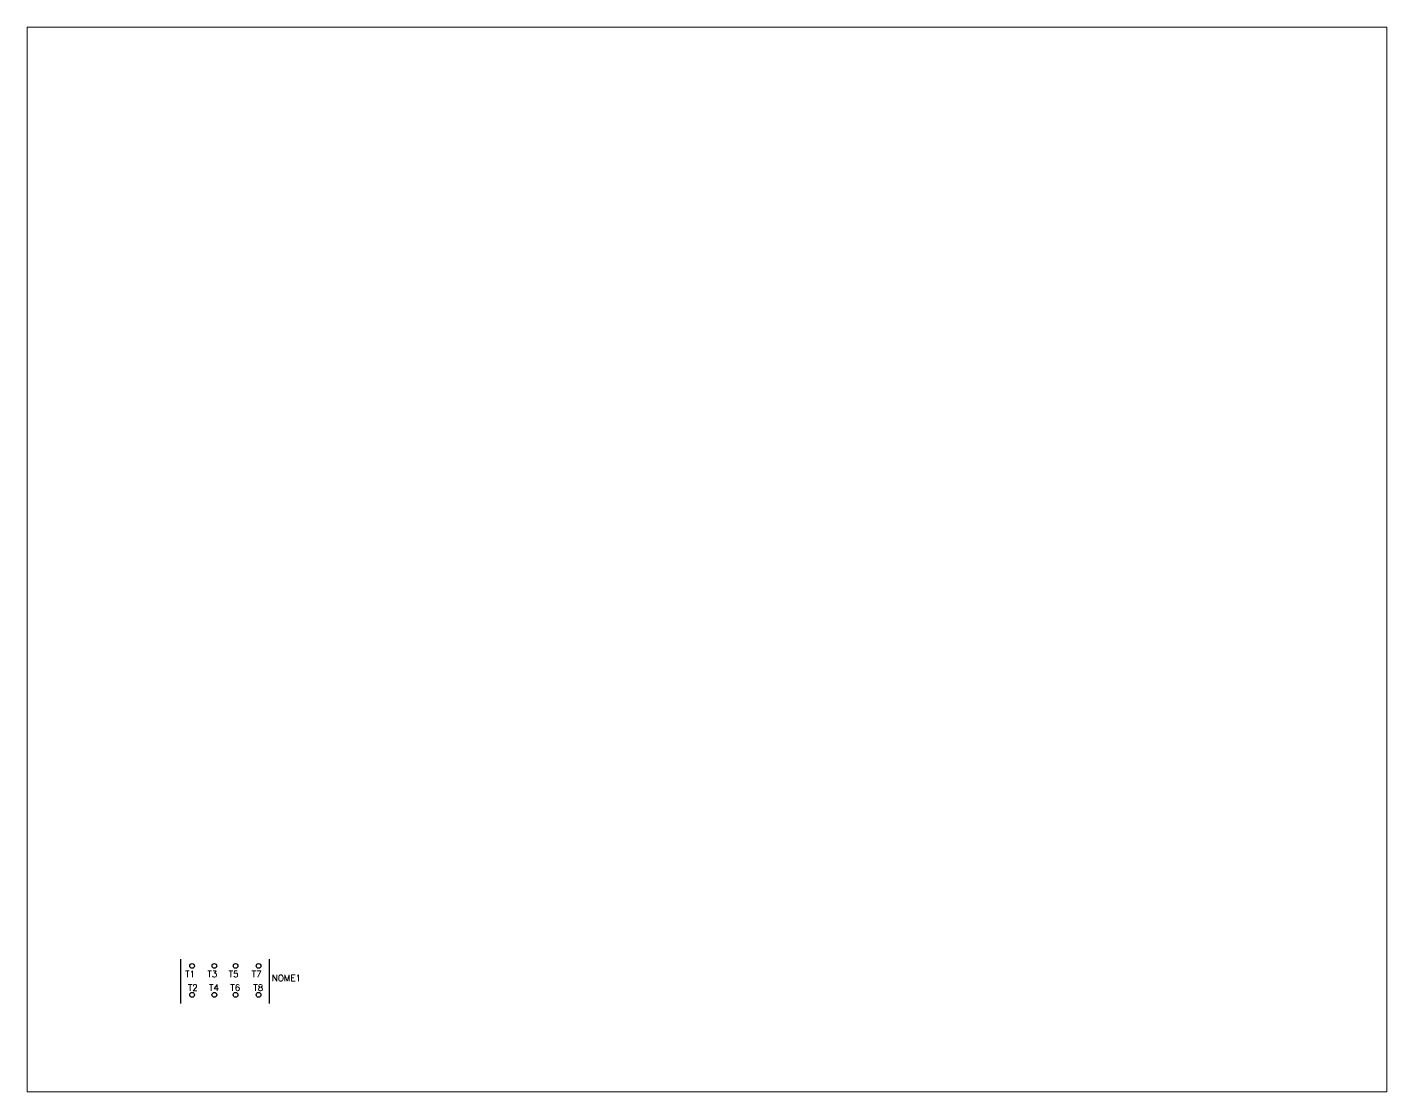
# Paper-space layout 'Layout1' of a CAD drawing. Extents: x 1.03 to 9.28, y 0.81 to 7.27.
# The model-space entities are those that its viewports show. They can reach past a viewport. Long polylines and large blocks are cut down to what shows.
import ezdxf
from ezdxf.enums import TextEntityAlignment as Align

# ---------------------------------------------------------------- set-up
doc = ezdxf.new("R2010")
doc.units = 0
doc.header["$LTSCALE"] = 10
doc.header["$MEASUREMENT"] = 0
doc.layers.get('0').update_dxf_attribs({"linetype": 'CONTINUOUS'})
doc.styles.add('ROMANS', font='romans', dxfattribs={"height": 0.2})

# ---------------------------------------------------------------- blocks, each defined once
blk = doc.blocks.new('CON3')
blk.add_circle((0, 0), 1)

msp = doc.modelspace()

# ---------------------------------------------------------------- linework, layer by layer
at = {"color": 7}
for p, q in [((44.51, 22.92), (44.51, 8.92)), ((72.51, 8.92), (72.51, 22.92))]:
    msp.add_line(p, q, dxfattribs=at)
at = {"lineweight": 5}
for p, q in [((48.18, 21.56), (48.18, 21.5)), ((55.18, 21.56), (55.18, 21.5)), ((61.84, 21.56), (61.84, 21.5)), ((69.08, 21.56), (69.08, 21.5)), ((48.18, 10.92), (48.18, 10.85)), ((55.18, 10.92), (55.18, 10.85)), ((61.84, 10.92), (61.84, 10.85)), ((69.08, 10.92), (69.08, 10.85))]:
    msp.add_line(p, q, dxfattribs=at)

# ---------------------------------------------------------------- block references
at = {"color": 7, "xscale": 0.75, "yscale": 0.75, "zscale": 0.75}
for p in [(48.18, 20.75), (55.18, 20.75), (61.84, 20.75), (69.08, 20.75), (48.18, 11.67), (55.18, 11.67), (61.84, 11.67), (69.08, 11.67)]:
    msp.add_blockref('CON3', p, dxfattribs=at)

# ---------------------------------------------------------------- texts
at = {"lineweight": 5, "style": 'ROMANS', "flags": 4}
for tag, text, p in [('T1', 'T1', (49.09, 18.19)), ('T3', 'T3', (56.09, 18.19)), ('T5', 'T5', (62.76, 18.19)), ('T7', 'T7', (69.99, 18.19)), ('T2', 'T2', (49.96, 13.91)), ('T4', 'T4', (56.62, 13.91)), ('T6', 'T6', (63.29, 13.91)), ('T8', 'T8', (70.52, 13.91))]:
    msp.add_attdef(tag, text=text, height=2, dxfattribs=at).set_placement(p, align=Align.MIDDLE_RIGHT)
msp.add_attdef('NOME1', text='NOME1', height=2, dxfattribs=at).set_placement((73.25, 16.92), align=Align.MIDDLE_LEFT)

psp = doc.layouts.get("Layout1")

# ---------------------------------------------------------------- viewports
at = {"layer": '0', "view_target_point": (-23.7891, -51.5)}
psp.add_viewport(center=(5.1562, 4.0382), size=(8.25, 6.461111), view_center_point=(233.7877, 200), view_height=334.634538, dxfattribs=at)

doc.saveas('drawing.dxf')
